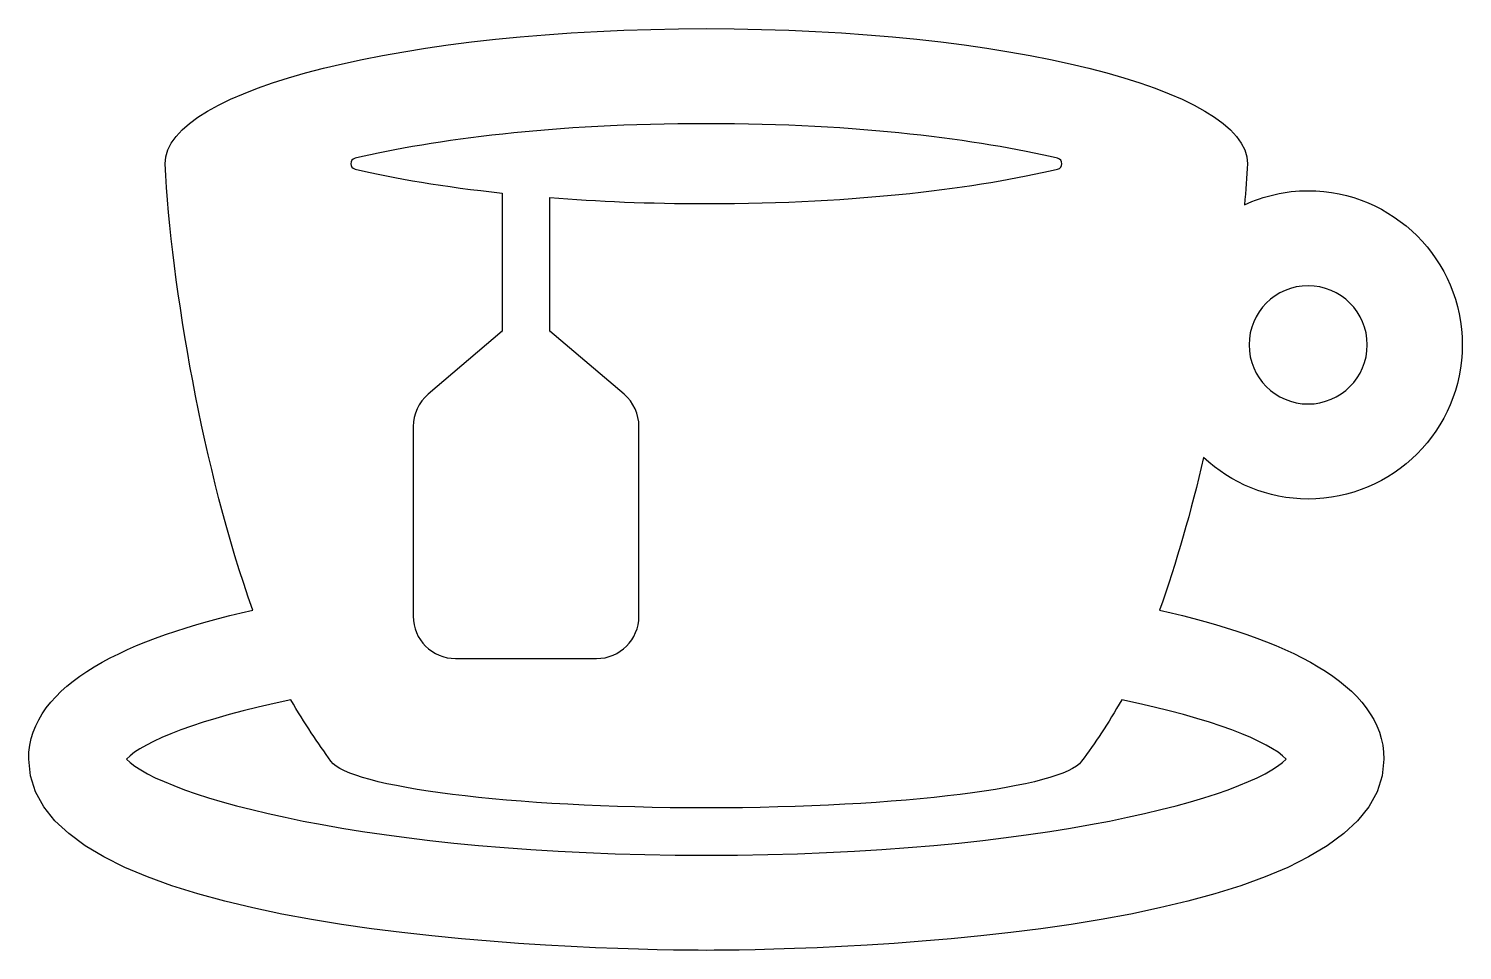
# Model space of a CAD drawing. Header units: centimetres. Extents: x -6.5 to 6.5, y -4.8 to 3.6.
import ezdxf

# ---------------------------------------------------------------- set-up
doc = ezdxf.new("R2010")
doc.units = ezdxf.units.CM
doc.header["$MEASUREMENT"] = 0
doc.layers.add('Layer 1', color=7, linetype='Continuous')

msp = doc.modelspace()

# ---------------------------------------------------------------- linework, layer by layer
at = {"layer": 'Layer 1'}
for points, knots in [([(5.10056, -0.67273), (5.87063, -0.67273), (6.49743, -0.04643), (6.49743, 0.7235), (6.49743, 0.7235), (6.49743, 1.49362), (5.87066, 2.11992), (5.10056, 2.11992), (5.10056, 2.11992), (4.89508, 2.11992), (4.70141, 2.07261), (4.52562, 1.99242), (4.52562, 1.99242), (4.53679, 2.12117), (4.54618, 2.24653), (4.5524, 2.36437), (4.5524, 2.36437), (4.5524, 3.03972), (2.35895, 3.58722), (-0.34779, 3.58722), (-0.34779, 3.58722), (-3.05408, 3.58722), (-5.24756, 3.03972), (-5.24756, 2.36437), (-5.24756, 2.36437), (-5.18895, 1.24489), (-4.90421, -0.41405), (-4.45344, -1.67979), (-4.45344, -1.67979), (-5.57429, -1.93035), (-6.48256, -2.34432), (-6.48256, -3.02784), (-6.48256, -3.02784), (-6.48256, -4.71144), (-0.97573, -4.75999), (-0.34777, -4.75999), (-0.34777, -4.75999), (0.28025, -4.75999), (5.78749, -4.71144), (5.78749, -3.02784), (5.78749, -3.02784), (5.78749, -2.34384), (4.87798, -1.92985), (3.75605, -1.67929), (3.75605, -1.67929), (3.90856, -1.25069), (4.04315, -0.77971), (4.15536, -0.29711), (4.15536, -0.29711), (4.40439, -0.52821), (4.73496, -0.67273), (5.10056, -0.67273)], [0, 0, 0, 0, 0.07142857, 0.07142857, 0.07142857, 0.07142857, 0.14285714, 0.14285714, 0.14285714, 0.14285714, 0.21428571, 0.21428571, 0.21428571, 0.21428571, 0.28571429, 0.28571429, 0.28571429, 0.28571429, 0.35714286, 0.35714286, 0.35714286, 0.35714286, 0.42857143, 0.42857143, 0.42857143, 0.42857143, 0.5, 0.5, 0.5, 0.5, 0.57142857, 0.57142857, 0.57142857, 0.57142857, 0.64285714, 0.64285714, 0.64285714, 0.64285714, 0.71428571, 0.71428571, 0.71428571, 0.71428571, 0.78571429, 0.78571429, 0.78571429, 0.78571429, 0.85714286, 0.85714286, 0.85714286, 0.85714286, 1, 1, 1, 1]), ([(-3.52724, 2.41379), (-2.81324, 2.58156), (-1.7359, 2.72629), (-0.34779, 2.72629), (-0.34779, 2.72629), (1.04058, 2.72629), (2.11839, 2.58151), (2.83245, 2.41371), (2.83245, 2.41371), (2.88468, 2.40143), (2.88468, 2.3273), (2.83245, 2.31502), (2.83245, 2.31502), (2.11839, 2.14725), (1.04056, 2.00244), (-0.34779, 2.00244), (-0.34779, 2.00244), (-0.86521, 2.00244), (-1.33564, 2.02371), (-1.76395, 2.05763), (-1.76395, 2.05763), (-1.76395, 2.05763), (-1.76395, 0.84899), (-1.76395, 0.84899), (-1.76395, 0.84899), (-1.76395, 0.84899), (-1.09183, 0.27603), (-1.09183, 0.27603), (-1.09183, 0.27603), (-1.00645, 0.20308), (-0.95687, 0.09611), (-0.95687, -0.01633), (-0.95687, -0.01633), (-0.95687, -0.01633), (-0.95687, -1.73353), (-0.95687, -1.73353), (-0.95687, -1.73353), (-0.95687, -1.94549), (-1.12869, -2.11733), (-1.34067, -2.11733), (-1.34067, -2.11733), (-1.34067, -2.11733), (-2.61776, -2.11733), (-2.61776, -2.11733), (-2.61776, -2.11733), (-2.82972, -2.11733), (-3.00154, -1.94548), (-3.00154, -1.73353), (-3.00154, -1.73353), (-3.00154, -1.73353), (-3.00154, -0.01633), (-3.00154, -0.01633), (-3.00154, -0.01633), (-3.00154, 0.09612), (-2.95196, 0.20306), (-2.86658, 0.27603), (-2.86658, 0.27603), (-2.86658, 0.27603), (-2.19443, 0.84772), (-2.19443, 0.84772), (-2.19443, 0.84772), (-2.19443, 0.84772), (-2.19443, 2.09774), (-2.19443, 2.09774), (-2.19443, 2.09774), (-2.72304, 2.15484), (-3.17111, 2.23188), (-3.52724, 2.3151), (-3.52724, 2.3151), (-3.57952, 2.32733), (-3.57952, 2.40154), (-3.52724, 2.41379)], [0, 0, 0, 0, 0.05263158, 0.05263158, 0.05263158, 0.05263158, 0.10526316, 0.10526316, 0.10526316, 0.10526316, 0.15789474, 0.15789474, 0.15789474, 0.15789474, 0.21052632, 0.21052632, 0.21052632, 0.21052632, 0.26315789, 0.26315789, 0.26315789, 0.26315789, 0.31578947, 0.31578947, 0.31578947, 0.31578947, 0.36842105, 0.36842105, 0.36842105, 0.36842105, 0.42105263, 0.42105263, 0.42105263, 0.42105263, 0.47368421, 0.47368421, 0.47368421, 0.47368421, 0.52631579, 0.52631579, 0.52631579, 0.52631579, 0.57894737, 0.57894737, 0.57894737, 0.57894737, 0.63157895, 0.63157895, 0.63157895, 0.63157895, 0.68421053, 0.68421053, 0.68421053, 0.68421053, 0.73684211, 0.73684211, 0.73684211, 0.73684211, 0.78947368, 0.78947368, 0.78947368, 0.78947368, 0.84210526, 0.84210526, 0.84210526, 0.84210526, 0.89473684, 0.89473684, 0.89473684, 0.89473684, 1, 1, 1, 1]), ([(5.10056, 1.25902), (5.3961, 1.25902), (5.63653, 1.01878), (5.63653, 0.7235), (5.63653, 0.7235), (5.63653, 0.42841), (5.3961, 0.18819), (5.10056, 0.18819), (5.10056, 0.18819), (4.80589, 0.18819), (4.56629, 0.42843), (4.56629, 0.7235), (4.56629, 0.7235), (4.56629, 1.01878), (4.80592, 1.25902), (5.10056, 1.25902)], [0, 0, 0, 0, 0.2, 0.2, 0.2, 0.2, 0.4, 0.4, 0.4, 0.4, 0.6, 0.6, 0.6, 0.6, 1, 1, 1, 1]), ([(-2.19443, 0.8382), (-2.19443, 0.8382), (-2.19443, 0.83889), (-2.19443, 0.83889), (-2.19443, 0.83889), (-2.19527, 0.83791), (-2.19551, 0.83746), (-2.19443, 0.8382)], [0, 0, 0, 0, 0.33333333, 0.33333333, 0.33333333, 0.33333333, 1, 1, 1, 1]), ([(-1.76398, 0.83884), (-1.76398, 0.83884), (-1.76398, 0.83823), (-1.76398, 0.83823), (-1.76398, 0.83823), (-1.76305, 0.83757), (-1.76329, 0.83796), (-1.76398, 0.83884)], [0, 0, 0, 0, 0.33333333, 0.33333333, 0.33333333, 0.33333333, 1, 1, 1, 1]), ([(4.90212, -3.02784), (4.58732, -3.36185), (2.69859, -3.89909), (-0.34782, -3.89909), (-0.34782, -3.89909), (-3.39418, -3.89909), (-5.28246, -3.36185), (-5.59731, -3.02784), (-5.59731, -3.02784), (-5.44681, -2.86832), (-4.93315, -2.66277), (-4.10916, -2.49121), (-4.10916, -2.49121), (-3.98639, -2.70682), (-3.85958, -2.88462), (-3.74636, -3.0476), (-3.74636, -3.0476), (-3.57462, -3.28485), (-2.11878, -3.47027), (-0.34736, -3.47027), (-0.34736, -3.47027), (1.42326, -3.47027), (2.87905, -3.28488), (3.05084, -3.0476), (3.05084, -3.0476), (3.17152, -2.88459), (3.28886, -2.70798), (3.41427, -2.49129), (3.41427, -2.49129), (4.23815, -2.66285), (4.75171, -2.86835), (4.90212, -3.02784)], [0, 0, 0, 0, 0.11111111, 0.11111111, 0.11111111, 0.11111111, 0.22222222, 0.22222222, 0.22222222, 0.22222222, 0.33333333, 0.33333333, 0.33333333, 0.33333333, 0.44444444, 0.44444444, 0.44444444, 0.44444444, 0.55555556, 0.55555556, 0.55555556, 0.55555556, 0.66666667, 0.66666667, 0.66666667, 0.66666667, 0.77777778, 0.77777778, 0.77777778, 0.77777778, 1, 1, 1, 1])]:
    msp.add_open_spline(points, degree=3, knots=knots, dxfattribs=at)

doc.saveas('drawing.dxf')
